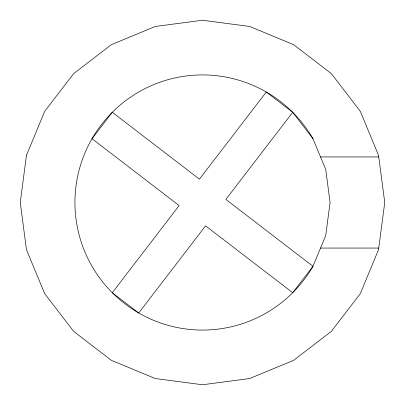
<?xml version="1.0" encoding="UTF-8"?>
<svg xmlns="http://www.w3.org/2000/svg" width="405" height="405" viewBox="0 0 405 405"><rect width="100%" height="100%" fill="white"/><g stroke="black" fill="none" stroke-linecap="round" stroke-linejoin="round"><path stroke-width="0.61" d="M292.709 112.291L225.848 199.427L312.984 266.287L292.709 292.709L205.573 225.848L138.713 312.984L112.291 292.709L179.152 205.573L92.016 138.713L112.291 112.291L199.427 179.152L266.287 92.016L292.709 112.291L312.984 138.713L325.726 169.482L330.075 202.5L325.726 235.518L312.984 266.287A127.575 127.575 0 0 1 120.498 300.226A127.575 127.575 0 0 1 120.498 104.773A127.575 127.575 0 0 1 312.984 138.713M320.532 156.938L378.751 156.938M320.532 248.062L378.751 248.062M26.462 155.333L20.25 202.5L26.462 249.667L44.666 293.625L73.629 331.371L111.375 360.334L155.333 378.538L202.5 384.75L249.667 378.538L293.625 360.334L331.371 331.371L360.334 293.625L378.538 249.667L384.75 202.5L378.538 155.333L360.334 111.375L331.371 73.629L293.625 44.666L249.667 26.462L202.5 20.25L155.333 26.462L111.375 44.666L73.629 73.629L44.666 111.375L26.462 155.333"/></g></svg>
